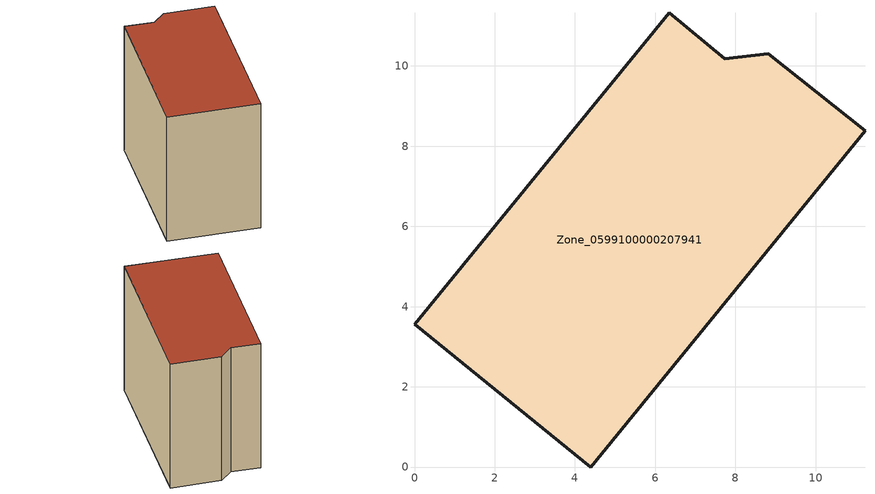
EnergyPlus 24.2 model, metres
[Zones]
Zone_0599100000207941
 floor ground (C_G): 4.39,0 0,3.56 6.35,11.32 7.74,10.18 8.82,10.3 11.23,8.38 z0
 wall outside (C_F): 8.82,10.3 7.74,10.18 6.35,11.32 0,3.56 4.39,0 11.23,8.38 8.82,10.3 z0:8.59
 roof outside (C_R): 4.39,0 11.23,8.38 8.82,10.3 7.74,10.18 6.35,11.32 0,3.56 z8.59
[BUILDING]
Pand.0599100000207941: North Axis=0; Terrain=City; Loads Convergence Tolerance Value=0.04; Temperature Convergence Tolerance Value=0.4; Solar Distribution=FullExterior; Maximum Number of Warmup Days=25; Minimum Number of Warmup Days=1
[Site:Location]
Rotterdam.The.Hague.AP_ZH_NLD Design_Conditions: Latitude=51.96; Longitude=4.45; Time Zone=1; Elevation=-4.5
[SITE:GROUNDTEMPERATURE:BUILDINGSURFACE]
18, 18, 18, 18, 18, 18, 18, 18, 18, 18, 18, 18
[MATERIAL] Thermal Absorptance=0.9; Solar Absorptance=0.7; Visible Absorptance=0.7
Name | Roughness | Thickness | Conductivity | Density | Specific Heat
G.TI.1946 | MediumSmooth | 0.15 | 1 | 540 | 1210
F.TI.1946 | Rough | 0.3 | 0.857143 | 1920 | 840
R.TI.1946 | MediumRough | 0.2 | 0.1 | 1500 | 1000
[CONSTRUCTION]
C_G: G.TI.1946
C_F: F.TI.1946
C_R: R.TI.1946
[ZONE]
Zone_0599100000207941: Type=1; Multiplier=1; Ceiling Height=Autocalculate; Volume=Autocalculate; Floor Area=autocalculate; Part of Total Floor Area=Yes
[ZONEINFILTRATION:DESIGNFLOWRATE]
Infil_Zone_0599100000207941: Zone or ZoneList or Space or SpaceList=Zone_0599100000207941; Schedule=AlwaysOn; Design Flow Rate Calculation Method=Flow/Area; Flow Rate per Floor Area=0.003; Constant Term Coefficient=1; Temperature Term Coefficient=0; Velocity Term Coefficient=0; Velocity Squared Term Coefficient=0
[HVACTEMPLATE:ZONE:IDEALLOADSAIRSYSTEM]
Zone_0599100000207941: Maximum Heating Supply Air Temperature=50; Minimum Cooling Supply Air Temperature=13; Maximum Heating Supply Air Humidity Ratio=0.0156; Minimum Cooling Supply Air Humidity Ratio=0.0077; Heating Limit=NoLimit; Cooling Limit=NoLimit; Dehumidification Control Type=ConstantSensibleHeatRatio; Cooling Sensible Heat Ratio=0.7; Dehumidification Setpoint=60; Humidification Control Type=None; Humidification Setpoint=30; Outdoor Air Method=None; Outdoor Air Flow Rate per Person=0.00944; Outdoor Air Flow Rate per Zone Floor Area=0; Outdoor Air Flow Rate per Zone=0; Demand Controlled Ventilation Type=None; Outdoor Air Economizer Type=NoEconomizer; Heat Recovery Type=None; Sensible Heat Recovery Effectiveness=0.7; Latent Heat Recovery Effectiveness=0.65
[ZONECONTROL:THERMOSTAT]
ThermostatControl_Zone_0599100000207941: Zone or ZoneList=Zone_0599100000207941; Control Type Schedule=DualSetpointControlType; Control 1=Thermostat_Zone_0599100000207941; Temperature Difference Between Cutout And Setpoint=0
[THERMOSTATSETPOINT:DUALSETPOINT]
Thermostat_Zone_0599100000207941: Heating Setpoint Temperature Schedule=HeatingSetpoint_Zone_0599100000207941; Cooling Setpoint Temperature Schedule=CoolingSetpoint_Zone_0599100000207941
[SCHEDULE:COMPACT]
HeatingSetpoint_Zone_0599100000207941: Through: 12/31, For: AllDays, Until: 24:00, 21
CoolingSetpoint_Zone_0599100000207941: Through: 12/31, For: AllDays, Until: 24:00, 24
DualSetpointControlType: Through: 12/31, For: AllDays, Until: 24:00, 4
AlwaysOn: Through: 12/31, For: AllDays, Until: 24:00, 1
